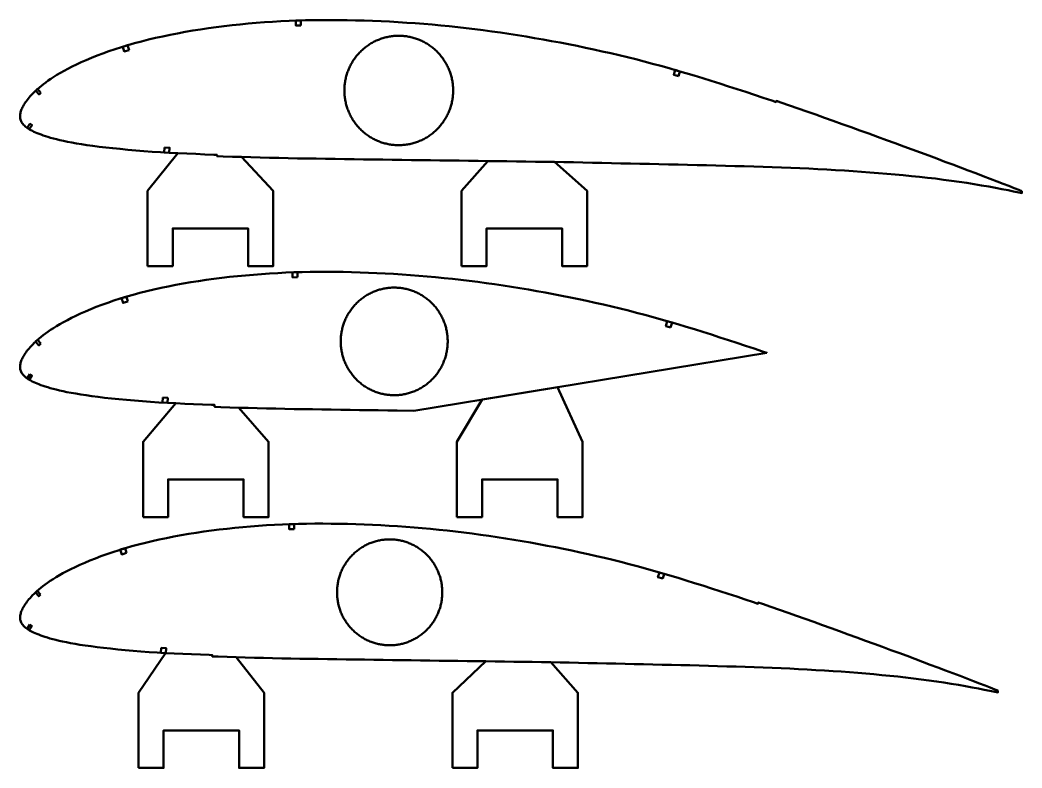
# Model space of a CAD drawing. Header units: metres. Extents: x -32 to 1074, y -15727 to -24.
# Drawn here: x -1 to 797, y -8840 to -8244 of the extents above; entities that cross this region are included whole.
import ezdxf

# ---------------------------------------------------------------- set-up
doc = ezdxf.new("R2010")
doc.units = ezdxf.units.M
doc.layers.add('Layer', color=7, linetype='Continuous', lineweight=50)

msp = doc.modelspace()

# ---------------------------------------------------------------- linework, layer by layer
at = {"layer": 'Layer', "color": 1}
for p, q in [((150.7, -8351.08), (150.7, -8351.58)), ((400.7, -8356.64), (400.7, -8357.14)), ((397.08, -8541.46), (397.08, -8541.96)), ((147.08, -8550.38), (147.08, -8550.88)), ((143.45, -8749.68), (143.45, -8750.18)), ((393.45, -8755.3), (393.45, -8755.8))]:
    msp.add_line(p, q, dxfattribs=at)
at = {"layer": 'Layer'}
for points in [[(797.04, -8380.22), (794.65, -8379.25), (790.81, -8377.76), (786.66, -8376.12), (782.12, -8374.35), (777.18, -8372.46), (771.85, -8370.43), (766.22, -8368.27), (760.32, -8366.02), (754.26, -8363.71), (748.13, -8361.4), (741.96, -8359.11), (735.69, -8356.75), (729.36, -8354.35), (722.92, -8351.95), (716.37, -8349.53), (709.71, -8347.1), (702.93, -8344.61), (696.03, -8342.08), (689.06, -8339.53), (682.04, -8336.97), (674.99, -8334.4), (667.94, -8331.83), (660.9, -8329.28), (653.85, -8326.73), (646.81, -8324.2), (639.78, -8321.68), (632.79, -8319.19), (625.81, -8316.72), (618.85, -8314.28), (611.9, -8311.86), (604.97, -8309.47), (601.54, -8308.29), (601.2, -8309.29), (597.71, -8308.1), (590.82, -8305.76), (583.93, -8303.46), (577.04, -8301.18), (570.16, -8298.94), (563.27, -8296.71), (556.41, -8294.52), (549.59, -8292.36), (542.82, -8290.25), (536.09, -8288.19), (529.39, -8286.18), (522.71, -8284.23), (516.04, -8282.32), (509.39, -8280.47), (502.74, -8278.65), (496.09, -8276.89), (489.46, -8275.18), (482.81, -8273.52), (476.16, -8271.91), (469.49, -8270.34), (462.81, -8268.81), (456.11, -8267.33), (449.41, -8265.9), (442.69, -8264.5), (435.97, -8263.16), (429.22, -8261.86), (422.45, -8260.6), (415.66, -8259.38), (408.86, -8258.2), (402.06, -8257.06), (395.25, -8255.96), (388.44, -8254.91), (381.63, -8253.9), (374.84, -8252.94), (368.04, -8252.03), (361.25, -8251.16), (354.46, -8250.34), (347.68, -8249.57), (340.9, -8248.84), (334.12, -8248.17), (327.34, -8247.54), (320.57, -8246.97), (313.79, -8246.44), (307, -8245.96), (300.22, -8245.53), (293.43, -8245.15), (286.65, -8244.81), (279.88, -8244.53), (273.12, -8244.29), (266.37, -8244.11), (259.63, -8243.97), (252.91, -8243.89), (246.21, -8243.85), (239.56, -8243.86), (232.95, -8243.93), (226.38, -8244.06), (219.83, -8244.26), (213.29, -8244.53), (206.75, -8244.85), (200.23, -8245.22), (193.73, -8245.66), (187.25, -8246.16), (180.79, -8246.71), (174.37, -8247.33), (167.98, -8248), (161.63, -8248.74), (155.33, -8249.53), (149.07, -8250.39), (142.87, -8251.31), (136.72, -8252.3), (130.61, -8253.36), (124.55, -8254.47), (118.56, -8255.64), (112.68, -8256.85), (106.92, -8258.12), (101.28, -8259.45), (95.75, -8260.84), (90.34, -8262.3), (85.03, -8263.83), (79.84, -8265.42), (74.78, -8267.05), (69.86, -8268.74), (65.09, -8270.47), (60.48, -8272.23), (56.05, -8274), (51.83, -8275.78), (47.82, -8277.54), (44.05, -8279.29), (40.5, -8281.02), (37.18, -8282.73), (34.07, -8284.41), (31.18, -8286.05), (28.48, -8287.65), (25.98, -8289.2), (23.67, -8290.7), (21.53, -8292.16), (19.56, -8293.57), (17.73, -8294.95), (16.04, -8296.29), (14.47, -8297.59), (13.01, -8298.85), (11.66, -8300.07), (10.41, -8301.26), (9.26, -8302.41), (8.18, -8303.53), (7.19, -8304.62), (6.27, -8305.68), (5.42, -8306.71), (4.64, -8307.72), (3.91, -8308.7), (3.24, -8309.68), (2.61, -8310.62), (2.05, -8311.51), (1.55, -8312.39), (1.09, -8313.28), (0.67, -8314.16), (0.3, -8314.98), (-0.01, -8315.77), (-0.27, -8316.57), (-0.49, -8317.37), (-0.67, -8318.15), (-0.8, -8318.89), (-0.9, -8319.65), (-0.94, -8320.34), (-0.94, -8321.03), (-0.89, -8321.73), (-0.77, -8322.44), (-0.59, -8323.15), (-0.34, -8323.87), (-0.04, -8324.58), (0.33, -8325.27), (0.77, -8325.96), (1.28, -8326.65), (1.86, -8327.32), (2.51, -8327.99), (3.21, -8328.64), (3.98, -8329.28), (4.82, -8329.9), (5.72, -8330.51), (6.7, -8331.1), (7.76, -8331.69), (8.9, -8332.27), (10.12, -8332.85), (11.42, -8333.43), (12.81, -8334.02), (14.29, -8334.61), (15.87, -8335.21), (17.55, -8335.81), (19.37, -8336.4), (21.32, -8337.01), (23.43, -8337.62), (25.71, -8338.24), (28.17, -8338.88), (30.83, -8339.53), (33.71, -8340.19), (36.83, -8340.85), (40.23, -8341.5), (43.92, -8342.15), (47.94, -8342.8), (52.29, -8343.47), (56.95, -8344.14), (61.95, -8344.79), (67.26, -8345.42), (72.88, -8346.03), (78.8, -8346.63), (84.95, -8347.22), (91.28, -8347.78), (97.73, -8348.31), (104.29, -8348.79), (110.97, -8349.22), (117.8, -8349.6), (124.75, -8349.97), (131.81, -8350.31), (138.95, -8350.62), (146.19, -8350.91), (153.5, -8351.19), (155.95, -8351.28), (155.91, -8352.33), (160.8, -8352.52), (168.15, -8352.78), (175.5, -8353.02), (182.86, -8353.23), (190.27, -8353.43), (197.7, -8353.61), (205.15, -8353.79), (212.59, -8353.96), (220.02, -8354.11), (227.47, -8354.24), (234.95, -8354.35), (242.47, -8354.45), (250.01, -8354.56), (257.56, -8354.68), (265.12, -8354.79), (272.7, -8354.9), (280.3, -8355), (287.9, -8355.1), (295.5, -8355.21), (303.11, -8355.32), (310.72, -8355.43), (318.32, -8355.54), (325.91, -8355.64), (333.52, -8355.74), (341.12, -8355.84), (348.73, -8355.94), (356.33, -8356.05), (363.94, -8356.16), (371.54, -8356.27), (379.14, -8356.36), (386.75, -8356.46), (394.34, -8356.56), (401.92, -8356.66), (409.5, -8356.77), (417.08, -8356.89), (424.65, -8357.01), (432.22, -8357.14), (439.78, -8357.27), (447.33, -8357.42), (454.88, -8357.57), (462.45, -8357.74), (470.03, -8357.91), (477.62, -8358.08), (485.21, -8358.24), (492.8, -8358.4), (500.38, -8358.56), (507.96, -8358.74), (515.55, -8358.91), (523.13, -8359.09), (530.7, -8359.27), (538.26, -8359.44), (545.79, -8359.62), (553.32, -8359.82), (560.84, -8360.03), (568.38, -8360.24), (575.9, -8360.46), (583.39, -8360.68), (590.82, -8360.9), (598.2, -8361.15), (605.55, -8361.41), (612.87, -8361.69), (620.11, -8361.98), (627.28, -8362.3), (634.41, -8362.66), (641.52, -8363.05), (648.61, -8363.47), (655.63, -8363.87), (662.52, -8364.27), (669.27, -8364.75), (676, -8365.3), (682.73, -8365.85), (689.39, -8366.38), (695.96, -8366.96), (702.49, -8367.61), (709.01, -8368.26), (715.46, -8368.87), (721.82, -8369.52), (728.14, -8370.28), (734.51, -8371.1), (740.84, -8371.91), (747, -8372.74), (753.04, -8373.67), (759.04, -8374.67), (764.92, -8375.68), (770.61, -8376.67), (776.03, -8377.65), (781.15, -8378.62), (785.95, -8379.53), (790.41, -8380.4), (794.52, -8381.22), (797.06, -8381.75)], [(797.04, -8380.22), (794.65, -8379.25), (790.81, -8377.76), (786.66, -8376.12), (782.12, -8374.35), (777.18, -8372.46), (771.85, -8370.43), (766.22, -8368.27), (760.32, -8366.02), (754.26, -8363.71), (748.13, -8361.4), (741.96, -8359.11), (735.69, -8356.75), (729.36, -8354.35), (722.92, -8351.95), (716.37, -8349.53), (709.71, -8347.1), (702.93, -8344.61), (696.03, -8342.08), (689.06, -8339.53), (682.04, -8336.97), (674.99, -8334.4), (667.94, -8331.83), (660.9, -8329.28), (653.85, -8326.73), (646.81, -8324.2), (639.78, -8321.68), (632.79, -8319.19), (625.81, -8316.72), (618.85, -8314.28), (611.9, -8311.86), (604.97, -8309.47), (601.54, -8308.29), (601.2, -8309.29), (597.71, -8308.1), (590.82, -8305.76), (583.93, -8303.46), (577.04, -8301.18), (570.16, -8298.94), (563.27, -8296.71), (556.41, -8294.52), (549.59, -8292.36), (542.82, -8290.25), (536.09, -8288.19), (529.39, -8286.18), (522.71, -8284.23), (516.04, -8282.32), (509.39, -8280.47), (502.74, -8278.65), (496.09, -8276.89), (489.46, -8275.18), (482.81, -8273.52), (476.16, -8271.91), (469.49, -8270.34), (462.81, -8268.81), (456.11, -8267.33), (449.41, -8265.9), (442.69, -8264.5), (435.97, -8263.16), (429.22, -8261.86), (422.45, -8260.6), (415.66, -8259.38), (408.86, -8258.2), (402.06, -8257.06), (395.25, -8255.96), (388.44, -8254.91), (381.63, -8253.9), (374.84, -8252.94), (368.04, -8252.03), (361.25, -8251.16), (354.46, -8250.34), (347.68, -8249.57), (340.9, -8248.84), (334.12, -8248.17), (327.34, -8247.54), (320.57, -8246.97), (313.79, -8246.44), (307, -8245.96), (300.22, -8245.53), (293.43, -8245.15), (286.65, -8244.81), (279.88, -8244.53), (273.12, -8244.29), (266.37, -8244.11), (259.63, -8243.97), (252.91, -8243.89), (246.21, -8243.85), (239.56, -8243.86), (232.95, -8243.93), (226.38, -8244.06), (219.83, -8244.26), (213.29, -8244.53), (206.75, -8244.85), (200.23, -8245.22), (193.73, -8245.66), (187.25, -8246.16), (180.79, -8246.71), (174.37, -8247.33), (167.98, -8248), (161.63, -8248.74), (155.33, -8249.53), (149.07, -8250.39), (142.87, -8251.31), (136.72, -8252.3), (130.61, -8253.36), (124.55, -8254.47), (118.56, -8255.64), (112.68, -8256.85), (106.92, -8258.12), (101.28, -8259.45), (95.75, -8260.84), (90.34, -8262.3), (85.03, -8263.83), (79.84, -8265.42), (74.78, -8267.05), (69.86, -8268.74), (65.09, -8270.47), (60.48, -8272.23), (56.05, -8274), (51.83, -8275.78), (47.82, -8277.54), (44.05, -8279.29), (40.5, -8281.02), (37.18, -8282.73), (34.07, -8284.41), (31.18, -8286.05), (28.48, -8287.65), (25.98, -8289.2), (23.67, -8290.7), (21.53, -8292.16), (19.56, -8293.57), (17.73, -8294.95), (16.04, -8296.29), (14.47, -8297.59), (13.01, -8298.85), (11.66, -8300.07), (10.41, -8301.26), (9.26, -8302.41), (8.18, -8303.53), (7.19, -8304.62), (6.27, -8305.68), (5.42, -8306.71), (4.64, -8307.72), (3.91, -8308.7), (3.24, -8309.68), (2.61, -8310.62), (2.05, -8311.51), (1.55, -8312.39), (1.09, -8313.28), (0.67, -8314.16), (0.3, -8314.98), (-0.01, -8315.77), (-0.27, -8316.57), (-0.49, -8317.37), (-0.67, -8318.15), (-0.8, -8318.89), (-0.9, -8319.65), (-0.94, -8320.34), (-0.94, -8321.03), (-0.89, -8321.73), (-0.77, -8322.44), (-0.59, -8323.15), (-0.34, -8323.87), (-0.04, -8324.58), (0.33, -8325.27), (0.77, -8325.96), (1.28, -8326.65), (1.86, -8327.32), (2.51, -8327.99), (3.21, -8328.64), (3.98, -8329.28), (4.82, -8329.9), (5.72, -8330.51), (6.7, -8331.1), (7.76, -8331.69), (8.9, -8332.27), (10.12, -8332.85), (11.42, -8333.43), (12.81, -8334.02), (14.29, -8334.61), (15.87, -8335.21), (17.55, -8335.81), (19.37, -8336.4), (21.32, -8337.01), (23.43, -8337.62), (25.71, -8338.24), (28.17, -8338.88), (30.83, -8339.53), (33.71, -8340.19), (36.83, -8340.85), (40.23, -8341.5), (43.92, -8342.15), (47.94, -8342.8), (52.29, -8343.47), (56.95, -8344.14), (61.95, -8344.79), (67.26, -8345.42), (72.88, -8346.03), (78.8, -8346.63), (84.95, -8347.22), (91.28, -8347.78), (97.73, -8348.31), (104.29, -8348.79), (110.97, -8349.22), (117.8, -8349.6), (124.75, -8349.97), (131.81, -8350.31), (138.95, -8350.62), (146.19, -8350.91), (153.5, -8351.19), (155.95, -8351.28), (155.91, -8352.33), (160.8, -8352.52), (168.15, -8352.78), (175.5, -8353.02), (182.86, -8353.23), (190.27, -8353.43), (197.7, -8353.61), (205.15, -8353.79), (212.59, -8353.96), (220.02, -8354.11), (227.47, -8354.24), (234.95, -8354.35), (242.47, -8354.45), (250.01, -8354.56), (257.56, -8354.68), (265.12, -8354.79), (272.7, -8354.9), (280.3, -8355), (287.9, -8355.1), (295.5, -8355.21), (303.11, -8355.32), (310.72, -8355.43), (318.32, -8355.54), (325.91, -8355.64), (333.52, -8355.74), (341.12, -8355.84), (348.73, -8355.94), (356.33, -8356.05), (363.94, -8356.16), (371.54, -8356.27), (379.14, -8356.36), (386.75, -8356.46), (394.34, -8356.56), (401.92, -8356.66), (409.5, -8356.77), (417.08, -8356.89), (424.65, -8357.01), (432.22, -8357.14), (439.78, -8357.27), (447.33, -8357.42), (454.88, -8357.57), (462.45, -8357.74), (470.03, -8357.91), (477.62, -8358.08), (485.21, -8358.24), (492.8, -8358.4), (500.38, -8358.56), (507.96, -8358.74), (515.55, -8358.91), (523.13, -8359.09), (530.7, -8359.27), (538.26, -8359.44), (545.79, -8359.62), (553.32, -8359.82), (560.84, -8360.03), (568.38, -8360.24), (575.9, -8360.46), (583.39, -8360.68), (590.82, -8360.9), (598.2, -8361.15), (605.55, -8361.41), (612.87, -8361.69), (620.11, -8361.98), (627.28, -8362.3), (634.41, -8362.66), (641.52, -8363.05), (648.61, -8363.47), (655.63, -8363.87), (662.52, -8364.27), (669.27, -8364.75), (676, -8365.3), (682.73, -8365.85), (689.39, -8366.38), (695.96, -8366.96), (702.49, -8367.61), (709.01, -8368.26), (715.46, -8368.87), (721.82, -8369.52), (728.14, -8370.28), (734.51, -8371.1), (740.84, -8371.91), (747, -8372.74), (753.04, -8373.67), (759.04, -8374.67), (764.92, -8375.68), (770.61, -8376.67), (776.03, -8377.65), (781.15, -8378.62), (785.95, -8379.53), (790.41, -8380.4), (794.52, -8381.22), (797.06, -8381.75)], [(343.99, -8300), (343.98, -8299.08), (343.95, -8298.17), (343.9, -8297.25), (343.83, -8296.34), (343.75, -8295.43), (343.64, -8294.52), (343.52, -8293.61), (343.38, -8292.71), (343.21, -8291.8), (343.03, -8290.91), (342.84, -8290.01), (342.62, -8289.12), (342.38, -8288.24), (342.13, -8287.36), (341.85, -8286.48), (341.56, -8285.62), (341.25, -8284.75), (340.93, -8283.9), (340.58, -8283.05), (340.22, -8282.21), (339.84, -8281.38), (339.44, -8280.56), (339.03, -8279.74), (338.6, -8278.93), (338.15, -8278.14), (337.68, -8277.35), (337.2, -8276.57), (336.71, -8275.8), (336.19, -8275.05), (335.67, -8274.3), (335.12, -8273.57), (334.56, -8272.84), (333.99, -8272.13), (333.4, -8271.43), (332.8, -8270.75), (332.18, -8270.08), (331.55, -8269.42), (330.9, -8268.77), (330.25, -8268.14), (329.57, -8267.52), (328.89, -8266.92), (328.19, -8266.33), (327.48, -8265.75), (326.76, -8265.19), (326.03, -8264.65), (325.29, -8264.12), (324.54, -8263.61), (323.77, -8263.11), (323, -8262.63), (322.21, -8262.17), (321.42, -8261.72), (320.61, -8261.29), (319.8, -8260.88), (318.98, -8260.48), (318.15, -8260.1), (317.32, -8259.74), (316.47, -8259.4), (315.62, -8259.08), (314.77, -8258.77), (313.9, -8258.48), (313.03, -8258.21), (312.16, -8257.96), (311.28, -8257.73), (310.39, -8257.51), (309.51, -8257.32), (308.61, -8257.14), (307.72, -8256.98), (306.82, -8256.84), (305.92, -8256.72), (305.01, -8256.62), (304.11, -8256.54), (303.2, -8256.48), (302.29, -8256.43), (301.38, -8256.41), (300.47, -8256.4), (299.56, -8256.42), (298.65, -8256.45), (297.75, -8256.51), (296.84, -8256.58), (295.93, -8256.67), (295.03, -8256.78), (294.13, -8256.91), (293.23, -8257.06), (292.34, -8257.22), (291.45, -8257.41), (290.56, -8257.62), (289.68, -8257.84), (288.8, -8258.08), (287.93, -8258.34), (287.06, -8258.62), (286.2, -8258.92), (285.35, -8259.24), (284.5, -8259.57), (283.66, -8259.92), (282.83, -8260.29), (282.01, -8260.68), (281.19, -8261.08), (280.38, -8261.5), (279.58, -8261.94), (278.79, -8262.4), (278.01, -8262.87), (277.24, -8263.36), (276.48, -8263.86), (275.74, -8264.38), (275, -8264.92), (274.27, -8265.47), (273.56, -8266.04), (272.86, -8266.62), (272.16, -8267.22), (271.49, -8267.83), (270.82, -8268.45), (270.17, -8269.09), (269.53, -8269.74), (268.91, -8270.41), (268.3, -8271.09), (267.7, -8271.78), (267.12, -8272.49), (266.55, -8273.2), (266, -8273.93), (265.47, -8274.67), (264.95, -8275.42), (264.44, -8276.19), (263.95, -8276.96), (263.48, -8277.74), (263.02, -8278.53), (262.58, -8279.34), (262.16, -8280.15), (261.75, -8280.97), (261.37, -8281.79), (261, -8282.63), (260.64, -8283.48), (260.31, -8284.33), (259.99, -8285.18), (259.69, -8286.05), (259.41, -8286.92), (259.14, -8287.8), (258.9, -8288.68), (258.67, -8289.57), (258.46, -8290.46), (258.27, -8291.35), (258.1, -8292.25), (257.95, -8293.16), (257.81, -8294.06), (257.7, -8294.97), (257.6, -8295.88), (257.53, -8296.8), (257.47, -8297.71), (257.43, -8298.63), (257.41, -8299.54), (257.41, -8300.46), (257.43, -8301.37), (257.47, -8302.29), (257.53, -8303.2), (257.6, -8304.12), (257.7, -8305.03), (257.81, -8305.94), (257.95, -8306.84), (258.1, -8307.75), (258.27, -8308.65), (258.46, -8309.54), (258.67, -8310.43), (258.9, -8311.32), (259.14, -8312.2), (259.41, -8313.08), (259.69, -8313.95), (259.99, -8314.82), (260.31, -8315.67), (260.64, -8316.52), (261, -8317.37), (261.37, -8318.21), (261.75, -8319.03), (262.16, -8319.85), (262.58, -8320.66), (263.02, -8321.47), (263.48, -8322.26), (263.95, -8323.04), (264.44, -8323.81), (264.95, -8324.58), (265.47, -8325.33), (266, -8326.07), (266.55, -8326.8), (267.12, -8327.51), (267.7, -8328.22), (268.3, -8328.91), (268.91, -8329.59), (269.53, -8330.26), (270.17, -8330.91), (270.82, -8331.55), (271.49, -8332.17), (272.16, -8332.78), (272.86, -8333.38), (273.56, -8333.96), (274.27, -8334.53), (275, -8335.08), (275.74, -8335.62), (276.48, -8336.14), (277.24, -8336.64), (278.01, -8337.13), (278.79, -8337.6), (279.58, -8338.06), (280.38, -8338.5), (281.19, -8338.92), (282.01, -8339.32), (282.83, -8339.71), (283.66, -8340.08), (284.5, -8340.43), (285.35, -8340.76), (286.2, -8341.08), (287.06, -8341.38), (287.93, -8341.66), (288.8, -8341.92), (289.68, -8342.16), (290.56, -8342.38), (291.45, -8342.59), (292.34, -8342.78), (293.23, -8342.94), (294.13, -8343.09), (295.03, -8343.22), (295.93, -8343.33), (296.84, -8343.42), (297.75, -8343.49), (298.65, -8343.55), (299.56, -8343.58), (300.47, -8343.6), (301.38, -8343.59), (302.29, -8343.57), (303.2, -8343.52), (304.11, -8343.46), (305.01, -8343.38), (305.92, -8343.28), (306.82, -8343.16), (307.72, -8343.02), (308.61, -8342.86), (309.51, -8342.68), (310.39, -8342.49), (311.28, -8342.27), (312.16, -8342.04), (313.03, -8341.79), (313.9, -8341.52), (314.77, -8341.23), (315.62, -8340.92), (316.47, -8340.6), (317.32, -8340.26), (318.15, -8339.9), (318.98, -8339.52), (319.8, -8339.12), (320.61, -8338.71), (321.42, -8338.28), (322.21, -8337.83), (323, -8337.37), (323.77, -8336.89), (324.54, -8336.39), (325.29, -8335.88), (326.03, -8335.35), (326.76, -8334.81), (327.48, -8334.25), (328.19, -8333.67), (328.89, -8333.08), (329.57, -8332.48), (330.25, -8331.86), (330.9, -8331.23), (331.55, -8330.58), (332.18, -8329.92), (332.8, -8329.25), (333.4, -8328.57), (333.99, -8327.87), (334.56, -8327.16), (335.12, -8326.43), (335.67, -8325.7), (336.19, -8324.95), (336.71, -8324.2), (337.2, -8323.43), (337.68, -8322.65), (338.15, -8321.86), (338.6, -8321.07), (339.03, -8320.26), (339.44, -8319.44), (339.84, -8318.62), (340.22, -8317.79), (340.58, -8316.95), (340.93, -8316.1), (341.25, -8315.25), (341.56, -8314.38), (341.85, -8313.52), (342.13, -8312.64), (342.38, -8311.76), (342.62, -8310.88), (342.84, -8309.99), (343.03, -8309.09), (343.21, -8308.2), (343.38, -8307.29), (343.52, -8306.39), (343.64, -8305.48), (343.75, -8304.57), (343.83, -8303.66), (343.9, -8302.75), (343.95, -8301.83), (343.98, -8300.92), (343.99, -8300)], [(593.95, -8509.19), (593.95, -8509.19), (590.51, -8508.02), (583.69, -8505.71), (576.89, -8503.43), (570.08, -8501.19), (563.28, -8498.97), (556.48, -8496.77), (549.7, -8494.6), (542.96, -8492.47), (536.27, -8490.38), (529.62, -8488.35), (523.01, -8486.37), (516.41, -8484.44), (509.82, -8482.55), (503.24, -8480.72), (496.67, -8478.93), (490.11, -8477.19), (483.56, -8475.5), (476.99, -8473.86), (470.42, -8472.26), (463.83, -8470.71), (457.23, -8469.21), (450.61, -8467.74), (443.99, -8466.32), (437.36, -8464.95), (430.71, -8463.62), (424.05, -8462.33), (417.36, -8461.09), (410.65, -8459.89), (403.93, -8458.72), (397.21, -8457.6), (390.48, -8456.51), (383.76, -8455.47), (377.03, -8454.48), (370.32, -8453.53), (363.61, -8452.62), (356.9, -8451.77), (350.19, -8450.96), (343.49, -8450.19), (336.79, -8449.48), (330.09, -8448.81), (323.4, -8448.19), (316.7, -8447.62), (310.01, -8447.1), (303.3, -8446.63), (296.6, -8446.21), (289.9, -8445.83), (283.2, -8445.5), (276.51, -8445.22), (269.83, -8444.98), (263.16, -8444.8), (256.5, -8444.67), (249.86, -8444.58), (243.25, -8444.54), (236.68, -8444.56), (230.15, -8444.63), (223.66, -8444.76), (217.19, -8444.95), (210.72, -8445.21), (204.26, -8445.53), (197.82, -8445.9), (191.4, -8446.33), (184.99, -8446.83), (178.62, -8447.37), (172.27, -8447.98), (165.96, -8448.65), (159.69, -8449.37), (153.46, -8450.16), (147.28, -8451.01), (141.15, -8451.91), (135.07, -8452.89), (129.04, -8453.94), (123.05, -8455.04), (117.13, -8456.19), (111.33, -8457.39), (105.64, -8458.64), (100.06, -8459.95), (94.6, -8461.33), (89.25, -8462.78), (84.01, -8464.28), (78.88, -8465.85), (73.88, -8467.47), (69.02, -8469.13), (64.31, -8470.84), (59.76, -8472.58), (55.39, -8474.33), (51.21, -8476.08), (47.26, -8477.83), (43.53, -8479.56), (40.02, -8481.27), (36.74, -8482.96), (33.67, -8484.62), (30.81, -8486.24), (28.15, -8487.82), (25.68, -8489.35), (23.39, -8490.83), (21.28, -8492.27), (19.33, -8493.67), (17.53, -8495.03), (15.86, -8496.35), (14.3, -8497.64), (12.87, -8498.88), (11.53, -8500.09), (10.3, -8501.26), (9.16, -8502.39), (8.1, -8503.5), (7.12, -8504.57), (6.21, -8505.62), (5.37, -8506.64), (4.59, -8507.64), (3.88, -8508.61), (3.21, -8509.57), (2.6, -8510.5), (2.04, -8511.38), (1.54, -8512.25), (1.09, -8513.13), (0.68, -8514), (0.31, -8514.8), (0, -8515.58), (-0.25, -8516.38), (-0.47, -8517.17), (-0.64, -8517.93), (-0.78, -8518.67), (-0.87, -8519.41), (-0.91, -8520.09), (-0.92, -8520.78), (-0.86, -8521.46), (-0.74, -8522.16), (-0.56, -8522.87), (-0.32, -8523.57), (-0.02, -8524.27), (0.34, -8524.96), (0.77, -8525.64), (1.28, -8526.31), (1.85, -8526.98), (2.49, -8527.64), (3.19, -8528.28), (3.95, -8528.91), (4.77, -8529.52), (5.66, -8530.12), (6.63, -8530.71), (7.68, -8531.29), (8.8, -8531.86), (10.01, -8532.44), (11.29, -8533.01), (12.66, -8533.59), (14.12, -8534.18), (15.68, -8534.76), (17.35, -8535.36), (19.14, -8535.95), (21.07, -8536.54), (23.16, -8537.15), (25.41, -8537.76), (27.84, -8538.39), (30.47, -8539.04), (33.31, -8539.69), (36.39, -8540.34), (39.75, -8540.98), (43.39, -8541.62), (47.36, -8542.27), (51.66, -8542.93), (56.27, -8543.59), (61.2, -8544.23), (66.45, -8544.86), (72.01, -8545.46), (77.85, -8546.05), (83.93, -8546.63), (90.18, -8547.19), (96.55, -8547.71), (103.03, -8548.18), (109.63, -8548.61), (116.38, -8548.99), (123.25, -8549.35), (130.22, -8549.68), (137.28, -8549.99), (144.43, -8550.28), (151.65, -8550.56), (154.07, -8550.65), (154.02, -8552.15), (158.85, -8552.33), (166.11, -8552.59), (173.37, -8552.82), (180.65, -8553.04), (187.96, -8553.23), (195.31, -8553.41), (202.67, -8553.59), (210.02, -8553.75), (217.36, -8553.9), (224.72, -8554.03), (232.12, -8554.14), (239.55, -8554.24), (246.99, -8554.35), (254.45, -8554.47), (261.92, -8554.58), (269.41, -8554.68), (276.91, -8554.78), (284.42, -8554.88), (291.94, -8554.98), (299.45, -8555.09), (312.69, -8555.29), (593.95, -8509.19)], [(593.95, -8509.19), (593.95, -8509.19), (590.51, -8508.02), (583.69, -8505.71), (576.89, -8503.43), (570.08, -8501.19), (563.28, -8498.97), (556.48, -8496.77), (549.7, -8494.6), (542.96, -8492.47), (536.27, -8490.38), (529.62, -8488.35), (523.01, -8486.37), (516.41, -8484.44), (509.82, -8482.55), (503.24, -8480.72), (496.67, -8478.93), (490.11, -8477.19), (483.56, -8475.5), (476.99, -8473.86), (470.42, -8472.26), (463.83, -8470.71), (457.23, -8469.21), (450.61, -8467.74), (443.99, -8466.32), (437.36, -8464.95), (430.71, -8463.62), (424.05, -8462.33), (417.36, -8461.09), (410.65, -8459.89), (403.93, -8458.72), (397.21, -8457.6), (390.48, -8456.51), (383.76, -8455.47), (377.03, -8454.48), (370.32, -8453.53), (363.61, -8452.62), (356.9, -8451.77), (350.19, -8450.96), (343.49, -8450.19), (336.79, -8449.48), (330.09, -8448.81), (323.4, -8448.19), (316.7, -8447.62), (310.01, -8447.1), (303.3, -8446.63), (296.6, -8446.21), (289.9, -8445.83), (283.2, -8445.5), (276.51, -8445.22), (269.83, -8444.98), (263.16, -8444.8), (256.5, -8444.67), (249.86, -8444.58), (243.25, -8444.54), (236.68, -8444.56), (230.15, -8444.63), (223.66, -8444.76), (217.19, -8444.95), (210.72, -8445.21), (204.26, -8445.53), (197.82, -8445.9), (191.4, -8446.33), (184.99, -8446.83), (178.62, -8447.37), (172.27, -8447.98), (165.96, -8448.65), (159.69, -8449.37), (153.46, -8450.16), (147.28, -8451.01), (141.15, -8451.91), (135.07, -8452.89), (129.04, -8453.94), (123.05, -8455.04), (117.13, -8456.19), (111.33, -8457.39), (105.64, -8458.64), (100.06, -8459.95), (94.6, -8461.33), (89.25, -8462.78), (84.01, -8464.28), (78.88, -8465.85), (73.88, -8467.47), (69.02, -8469.13), (64.31, -8470.84), (59.76, -8472.58), (55.39, -8474.33), (51.21, -8476.08), (47.26, -8477.83), (43.53, -8479.56), (40.02, -8481.27), (36.74, -8482.96), (33.67, -8484.62), (30.81, -8486.24), (28.15, -8487.82), (25.68, -8489.35), (23.39, -8490.83), (21.28, -8492.27), (19.33, -8493.67), (17.53, -8495.03), (15.86, -8496.35), (14.3, -8497.64), (12.87, -8498.88), (11.53, -8500.09), (10.3, -8501.26), (9.16, -8502.39), (8.1, -8503.5), (7.12, -8504.57), (6.21, -8505.62), (5.37, -8506.64), (4.59, -8507.64), (3.88, -8508.61), (3.21, -8509.57), (2.6, -8510.5), (2.04, -8511.38), (1.54, -8512.25), (1.09, -8513.13), (0.68, -8514), (0.31, -8514.8), (0, -8515.58), (-0.25, -8516.38), (-0.47, -8517.17), (-0.64, -8517.93), (-0.78, -8518.67), (-0.87, -8519.41), (-0.91, -8520.09), (-0.92, -8520.78), (-0.86, -8521.46), (-0.74, -8522.16), (-0.56, -8522.87), (-0.32, -8523.57), (-0.02, -8524.27), (0.34, -8524.96), (0.77, -8525.64), (1.28, -8526.31), (1.85, -8526.98), (2.49, -8527.64), (3.19, -8528.28), (3.95, -8528.91), (4.77, -8529.52), (5.66, -8530.12), (6.63, -8530.71), (7.68, -8531.29), (8.8, -8531.86), (10.01, -8532.44), (11.29, -8533.01), (12.66, -8533.59), (14.12, -8534.18), (15.68, -8534.76), (17.35, -8535.36), (19.14, -8535.95), (21.07, -8536.54), (23.16, -8537.15), (25.41, -8537.76), (27.84, -8538.39), (30.47, -8539.04), (33.31, -8539.69), (36.39, -8540.34), (39.75, -8540.98), (43.39, -8541.62), (47.36, -8542.27), (51.66, -8542.93), (56.27, -8543.59), (61.2, -8544.23), (66.45, -8544.86), (72.01, -8545.46), (77.85, -8546.05), (83.93, -8546.63), (90.18, -8547.19), (96.55, -8547.71), (103.03, -8548.18), (109.63, -8548.61), (116.38, -8548.99), (123.25, -8549.35), (130.22, -8549.68), (137.28, -8549.99), (144.43, -8550.28), (151.65, -8550.56), (154.07, -8550.65), (154.02, -8552.15), (158.85, -8552.33), (166.11, -8552.59), (173.37, -8552.82), (180.65, -8553.04), (187.96, -8553.23), (195.31, -8553.41), (202.67, -8553.59), (210.02, -8553.75), (217.36, -8553.9), (224.72, -8554.03), (232.12, -8554.14), (239.55, -8554.24), (246.99, -8554.35), (254.45, -8554.47), (261.92, -8554.58), (269.41, -8554.68), (276.91, -8554.78), (284.42, -8554.88), (291.94, -8554.98), (299.45, -8555.09), (312.69, -8555.29), (593.95, -8509.19)], [(339.67, -8500), (339.66, -8499.1), (339.64, -8498.2), (339.59, -8497.3), (339.52, -8496.4), (339.44, -8495.5), (339.33, -8494.61), (339.21, -8493.71), (339.07, -8492.82), (338.91, -8491.94), (338.74, -8491.05), (338.54, -8490.17), (338.33, -8489.3), (338.09, -8488.43), (337.84, -8487.56), (337.57, -8486.7), (337.29, -8485.85), (336.98, -8485), (336.66, -8484.16), (336.32, -8483.32), (335.97, -8482.5), (335.59, -8481.68), (335.2, -8480.87), (334.79, -8480.07), (334.37, -8479.27), (333.93, -8478.49), (333.47, -8477.71), (333, -8476.95), (332.51, -8476.19), (332.01, -8475.45), (331.49, -8474.71), (330.95, -8473.99), (330.4, -8473.28), (329.83, -8472.58), (329.26, -8471.89), (328.66, -8471.22), (328.05, -8470.56), (327.43, -8469.91), (326.8, -8469.27), (326.15, -8468.65), (325.49, -8468.04), (324.82, -8467.45), (324.13, -8466.87), (323.43, -8466.3), (322.73, -8465.75), (322.01, -8465.22), (321.27, -8464.7), (320.53, -8464.19), (319.78, -8463.7), (319.02, -8463.23), (318.25, -8462.78), (317.46, -8462.34), (316.67, -8461.91), (315.87, -8461.51), (315.07, -8461.12), (314.25, -8460.75), (313.43, -8460.39), (312.6, -8460.05), (311.76, -8459.73), (310.92, -8459.43), (310.07, -8459.15), (309.21, -8458.88), (308.35, -8458.63), (307.49, -8458.41), (306.62, -8458.19), (305.74, -8458), (304.86, -8457.83), (303.98, -8457.67), (303.1, -8457.54), (302.21, -8457.42), (301.32, -8457.32), (300.43, -8457.24), (299.54, -8457.18), (298.64, -8457.13), (297.75, -8457.11), (296.85, -8457.1), (295.96, -8457.12), (295.06, -8457.15), (294.17, -8457.2), (293.28, -8457.28), (292.39, -8457.36), (291.5, -8457.47), (290.61, -8457.6), (289.73, -8457.75), (288.85, -8457.91), (287.97, -8458.1), (287.1, -8458.3), (286.23, -8458.52), (285.37, -8458.76), (284.51, -8459.01), (283.66, -8459.29), (282.81, -8459.58), (281.97, -8459.89), (281.14, -8460.22), (280.31, -8460.57), (279.49, -8460.93), (278.68, -8461.31), (277.88, -8461.71), (277.08, -8462.12), (276.3, -8462.55), (275.52, -8463), (274.75, -8463.47), (274, -8463.95), (273.25, -8464.44), (272.51, -8464.96), (271.79, -8465.48), (271.07, -8466.03), (270.37, -8466.58), (269.68, -8467.16), (269, -8467.74), (268.33, -8468.34), (267.68, -8468.96), (267.04, -8469.59), (266.41, -8470.23), (265.79, -8470.89), (265.19, -8471.55), (264.61, -8472.24), (264.03, -8472.93), (263.48, -8473.63), (262.93, -8474.35), (262.41, -8475.08), (261.89, -8475.82), (261.4, -8476.57), (260.92, -8477.33), (260.45, -8478.1), (260, -8478.88), (259.57, -8479.67), (259.15, -8480.47), (258.75, -8481.27), (258.37, -8482.09), (258.01, -8482.91), (257.66, -8483.74), (257.33, -8484.58), (257.01, -8485.42), (256.72, -8486.27), (256.44, -8487.13), (256.18, -8487.99), (255.94, -8488.86), (255.72, -8489.73), (255.51, -8490.61), (255.33, -8491.49), (255.16, -8492.38), (255.01, -8493.27), (254.88, -8494.16), (254.76, -8495.05), (254.67, -8495.95), (254.59, -8496.85), (254.54, -8497.75), (254.5, -8498.65), (254.48, -8499.55), (254.48, -8500.45), (254.5, -8501.35), (254.54, -8502.25), (254.59, -8503.15), (254.67, -8504.05), (254.76, -8504.95), (254.88, -8505.84), (255.01, -8506.73), (255.16, -8507.62), (255.33, -8508.51), (255.51, -8509.39), (255.72, -8510.27), (255.94, -8511.14), (256.18, -8512.01), (256.44, -8512.87), (256.72, -8513.73), (257.01, -8514.58), (257.33, -8515.42), (257.66, -8516.26), (258.01, -8517.09), (258.37, -8517.91), (258.75, -8518.73), (259.15, -8519.53), (259.57, -8520.33), (260, -8521.12), (260.45, -8521.9), (260.92, -8522.67), (261.4, -8523.43), (261.89, -8524.18), (262.41, -8524.92), (262.93, -8525.65), (263.48, -8526.37), (264.03, -8527.07), (264.61, -8527.76), (265.19, -8528.45), (265.79, -8529.11), (266.41, -8529.77), (267.04, -8530.41), (267.68, -8531.04), (268.33, -8531.66), (269, -8532.26), (269.68, -8532.84), (270.37, -8533.42), (271.07, -8533.97), (271.79, -8534.52), (272.51, -8535.04), (273.25, -8535.56), (274, -8536.05), (274.75, -8536.53), (275.52, -8537), (276.3, -8537.45), (277.08, -8537.88), (277.88, -8538.29), (278.68, -8538.69), (279.49, -8539.07), (280.31, -8539.43), (281.14, -8539.78), (281.97, -8540.11), (282.81, -8540.42), (283.66, -8540.71), (284.51, -8540.99), (285.37, -8541.24), (286.23, -8541.48), (287.1, -8541.7), (287.97, -8541.9), (288.85, -8542.09), (289.73, -8542.25), (290.61, -8542.4), (291.5, -8542.53), (292.39, -8542.64), (293.28, -8542.72), (294.17, -8542.8), (295.06, -8542.85), (295.96, -8542.88), (296.85, -8542.9), (297.75, -8542.89), (298.64, -8542.87), (299.54, -8542.82), (300.43, -8542.76), (301.32, -8542.68), (302.21, -8542.58), (303.1, -8542.46), (303.98, -8542.33), (304.86, -8542.17), (305.74, -8542), (306.62, -8541.81), (307.49, -8541.59), (308.35, -8541.37), (309.21, -8541.12), (310.07, -8540.85), (310.92, -8540.57), (311.76, -8540.27), (312.6, -8539.95), (313.43, -8539.61), (314.25, -8539.25), (315.07, -8538.88), (315.87, -8538.49), (316.67, -8538.09), (317.46, -8537.66), (318.25, -8537.22), (319.02, -8536.77), (319.78, -8536.3), (320.53, -8535.81), (321.27, -8535.3), (322.01, -8534.78), (322.73, -8534.25), (323.43, -8533.7), (324.13, -8533.13), (324.82, -8532.55), (325.49, -8531.96), (326.15, -8531.35), (326.8, -8530.73), (327.43, -8530.09), (328.05, -8529.44), (328.66, -8528.78), (329.26, -8528.11), (329.83, -8527.42), (330.4, -8526.72), (330.95, -8526.01), (331.49, -8525.29), (332.01, -8524.55), (332.51, -8523.81), (333, -8523.05), (333.47, -8522.29), (333.93, -8521.51), (334.37, -8520.73), (334.79, -8519.93), (335.2, -8519.13), (335.59, -8518.32), (335.97, -8517.5), (336.32, -8516.68), (336.66, -8515.84), (336.98, -8515), (337.29, -8514.15), (337.57, -8513.3), (337.84, -8512.44), (338.09, -8511.57), (338.33, -8510.7), (338.54, -8509.83), (338.74, -8508.95), (338.91, -8508.06), (339.07, -8507.18), (339.21, -8506.29), (339.33, -8505.39), (339.44, -8504.5), (339.52, -8503.6), (339.59, -8502.7), (339.64, -8501.8), (339.66, -8500.9), (339.67, -8500)], [(777.83, -8778.29), (775.5, -8777.35), (771.75, -8775.9), (767.7, -8774.29), (763.27, -8772.57), (758.44, -8770.73), (753.25, -8768.75), (747.75, -8766.64), (742, -8764.44), (736.08, -8762.19), (730.1, -8759.93), (724.07, -8757.7), (717.96, -8755.39), (711.78, -8753.05), (705.5, -8750.71), (699.11, -8748.35), (692.61, -8745.97), (685.98, -8743.54), (679.26, -8741.08), (672.45, -8738.59), (665.6, -8736.09), (658.72, -8733.58), (651.84, -8731.08), (644.97, -8728.58), (638.09, -8726.1), (631.22, -8723.63), (624.36, -8721.17), (617.53, -8718.74), (610.73, -8716.33), (603.94, -8713.95), (597.16, -8711.59), (590.39, -8709.25), (587.04, -8708.1), (586.7, -8709.1), (583.3, -8707.94), (576.57, -8705.66), (569.85, -8703.41), (563.13, -8701.19), (556.41, -8699), (549.69, -8696.83), (542.99, -8694.68), (536.33, -8692.58), (529.73, -8690.52), (523.16, -8688.51), (516.62, -8686.55), (510.11, -8684.64), (503.6, -8682.78), (497.1, -8680.97), (490.61, -8679.2), (484.13, -8677.48), (477.65, -8675.82), (471.17, -8674.2), (464.68, -8672.62), (458.17, -8671.09), (451.65, -8669.6), (445.11, -8668.16), (438.57, -8666.75), (432.02, -8665.39), (425.46, -8664.08), (418.87, -8662.81), (412.27, -8661.58), (405.64, -8660.39), (399, -8659.24), (392.36, -8658.13), (385.72, -8657.06), (379.07, -8656.03), (372.43, -8655.05), (365.8, -8654.11), (359.17, -8653.22), (352.54, -8652.37), (345.92, -8651.57), (339.3, -8650.82), (332.68, -8650.11), (326.06, -8649.45), (319.45, -8648.84), (312.84, -8648.28), (306.22, -8647.77), (299.6, -8647.3), (292.98, -8646.88), (286.36, -8646.51), (279.75, -8646.18), (273.14, -8645.9), (266.54, -8645.67), (259.95, -8645.49), (253.37, -8645.36), (246.81, -8645.28), (240.28, -8645.24), (233.79, -8645.25), (227.34, -8645.32), (220.93, -8645.45), (214.54, -8645.64), (208.15, -8645.9), (201.77, -8646.21), (195.41, -8646.58), (189.07, -8647.01), (182.74, -8647.49), (176.44, -8648.03), (170.17, -8648.63), (163.94, -8649.29), (157.74, -8650.01), (151.59, -8650.78), (145.48, -8651.62), (139.43, -8652.52), (133.43, -8653.48), (127.47, -8654.51), (121.55, -8655.61), (115.71, -8656.74), (109.97, -8657.92), (104.35, -8659.16), (98.85, -8660.46), (93.46, -8661.82), (88.17, -8663.25), (82.99, -8664.74), (77.93, -8666.28), (72.99, -8667.88), (68.19, -8669.52), (63.53, -8671.21), (59.04, -8672.93), (54.72, -8674.66), (50.6, -8676.39), (46.69, -8678.12), (43, -8679.82), (39.54, -8681.51), (36.3, -8683.18), (33.27, -8684.82), (30.44, -8686.42), (27.81, -8687.98), (25.38, -8689.49), (23.12, -8690.96), (21.03, -8692.38), (19.11, -8693.76), (17.33, -8695.1), (15.67, -8696.41), (14.14, -8697.68), (12.72, -8698.91), (11.41, -8700.1), (10.19, -8701.25), (9.06, -8702.37), (8.01, -8703.47), (7.05, -8704.53), (6.15, -8705.57), (5.32, -8706.58), (4.55, -8707.55), (3.85, -8708.51), (3.19, -8709.46), (2.58, -8710.38), (2.03, -8711.25), (1.54, -8712.11), (1.1, -8712.98), (0.69, -8713.83), (0.32, -8714.63), (0.02, -8715.4), (-0.23, -8716.18), (-0.44, -8716.96), (-0.62, -8717.71), (-0.75, -8718.44), (-0.84, -8719.18), (-0.88, -8719.85), (-0.89, -8720.52), (-0.83, -8721.2), (-0.72, -8721.89), (-0.54, -8722.58), (-0.3, -8723.28), (-0.01, -8723.97), (0.35, -8724.65), (0.78, -8725.32), (1.28, -8725.98), (1.84, -8726.64), (2.47, -8727.29), (3.16, -8727.92), (3.91, -8728.54), (4.72, -8729.15), (5.61, -8729.74), (6.56, -8730.32), (7.59, -8730.89), (8.7, -8731.46), (9.89, -8732.02), (11.16, -8732.59), (12.51, -8733.16), (13.96, -8733.74), (15.5, -8734.32), (17.14, -8734.91), (18.91, -8735.49), (20.82, -8736.08), (22.88, -8736.68), (25.1, -8737.28), (27.5, -8737.91), (30.1, -8738.54), (32.91, -8739.18), (35.95, -8739.83), (39.26, -8740.46), (42.87, -8741.1), (46.79, -8741.74), (51.03, -8742.39), (55.59, -8743.04), (60.46, -8743.67), (65.64, -8744.29), (71.13, -8744.89), (76.9, -8745.47), (82.91, -8746.04), (89.08, -8746.59), (95.38, -8747.11), (101.78, -8747.58), (108.3, -8748), (114.96, -8748.37), (121.75, -8748.73), (128.63, -8749.06), (135.6, -8749.36), (142.67, -8749.65), (149.8, -8749.92), (152.2, -8750.01), (152.16, -8751.06), (156.93, -8751.24), (164.1, -8751.5), (171.27, -8751.73), (178.46, -8751.94), (185.68, -8752.13), (192.94, -8752.31), (200.21, -8752.48), (207.47, -8752.65), (214.72, -8752.79), (221.99, -8752.92), (229.29, -8753.03), (236.63, -8753.13), (243.98, -8753.24), (251.35, -8753.35), (258.73, -8753.46), (266.13, -8753.56), (273.54, -8753.66), (280.96, -8753.76), (288.38, -8753.86), (295.81, -8753.97), (303.23, -8754.08), (310.65, -8754.19), (318.06, -8754.29), (325.48, -8754.38), (332.9, -8754.48), (340.33, -8754.58), (347.75, -8754.69), (355.17, -8754.8), (362.59, -8754.9), (370.01, -8754.99), (377.43, -8755.09), (384.84, -8755.18), (392.24, -8755.28), (399.64, -8755.39), (407.03, -8755.51), (414.42, -8755.63), (421.81, -8755.75), (429.18, -8755.88), (436.55, -8756.02), (443.92, -8756.18), (451.3, -8756.34), (458.7, -8756.5), (466.11, -8756.67), (473.52, -8756.83), (480.92, -8756.98), (488.32, -8757.14), (495.72, -8757.31), (503.12, -8757.48), (510.52, -8757.66), (517.91, -8757.83), (525.29, -8758), (532.64, -8758.18), (539.98, -8758.37), (547.33, -8758.57), (554.68, -8758.78), (562.02, -8758.99), (569.33, -8759.2), (576.58, -8759.42), (583.79, -8759.66), (590.96, -8759.92), (598.1, -8760.19), (605.17, -8760.47), (612.17, -8760.79), (619.12, -8761.14), (626.06, -8761.52), (632.98, -8761.93), (639.83, -8762.32), (646.56, -8762.71), (653.15, -8763.18), (659.71, -8763.71), (666.28, -8764.25), (672.78, -8764.77), (679.19, -8765.33), (685.57, -8765.97), (691.93, -8766.6), (698.22, -8767.2), (704.43, -8767.84), (710.6, -8768.58), (716.81, -8769.38), (722.99, -8770.17), (729.01, -8770.97), (734.9, -8771.89), (740.75, -8772.86), (746.49, -8773.84), (752.05, -8774.81), (757.33, -8775.77), (762.32, -8776.71), (767.01, -8777.6), (771.37, -8778.45), (775.38, -8779.25), (777.85, -8779.77)], [(777.83, -8778.29), (775.5, -8777.35), (771.75, -8775.9), (767.7, -8774.29), (763.27, -8772.57), (758.44, -8770.73), (753.25, -8768.75), (747.75, -8766.64), (742, -8764.44), (736.08, -8762.19), (730.1, -8759.93), (724.07, -8757.7), (717.96, -8755.39), (711.78, -8753.05), (705.5, -8750.71), (699.11, -8748.35), (692.61, -8745.97), (685.98, -8743.54), (679.26, -8741.08), (672.45, -8738.59), (665.6, -8736.09), (658.72, -8733.58), (651.84, -8731.08), (644.97, -8728.58), (638.09, -8726.1), (631.22, -8723.63), (624.36, -8721.17), (617.53, -8718.74), (610.73, -8716.33), (603.94, -8713.95), (597.16, -8711.59), (590.39, -8709.25), (587.04, -8708.1), (586.7, -8709.1), (583.3, -8707.94), (576.57, -8705.66), (569.85, -8703.41), (563.13, -8701.19), (556.41, -8699), (549.69, -8696.83), (542.99, -8694.68), (536.33, -8692.58), (529.73, -8690.52), (523.16, -8688.51), (516.62, -8686.55), (510.11, -8684.64), (503.6, -8682.78), (497.1, -8680.97), (490.61, -8679.2), (484.13, -8677.48), (477.65, -8675.82), (471.17, -8674.2), (464.68, -8672.62), (458.17, -8671.09), (451.65, -8669.6), (445.11, -8668.16), (438.57, -8666.75), (432.02, -8665.39), (425.46, -8664.08), (418.87, -8662.81), (412.27, -8661.58), (405.64, -8660.39), (399, -8659.24), (392.36, -8658.13), (385.72, -8657.06), (379.07, -8656.03), (372.43, -8655.05), (365.8, -8654.11), (359.17, -8653.22), (352.54, -8652.37), (345.92, -8651.57), (339.3, -8650.82), (332.68, -8650.11), (326.06, -8649.45), (319.45, -8648.84), (312.84, -8648.28), (306.22, -8647.77), (299.6, -8647.3), (292.98, -8646.88), (286.36, -8646.51), (279.75, -8646.18), (273.14, -8645.9), (266.54, -8645.67), (259.95, -8645.49), (253.37, -8645.36), (246.81, -8645.28), (240.28, -8645.24), (233.79, -8645.25), (227.34, -8645.32), (220.93, -8645.45), (214.54, -8645.64), (208.15, -8645.9), (201.77, -8646.21), (195.41, -8646.58), (189.07, -8647.01), (182.74, -8647.49), (176.44, -8648.03), (170.17, -8648.63), (163.94, -8649.29), (157.74, -8650.01), (151.59, -8650.78), (145.48, -8651.62), (139.43, -8652.52), (133.43, -8653.48), (127.47, -8654.51), (121.55, -8655.61), (115.71, -8656.74), (109.97, -8657.92), (104.35, -8659.16), (98.85, -8660.46), (93.46, -8661.82), (88.17, -8663.25), (82.99, -8664.74), (77.93, -8666.28), (72.99, -8667.88), (68.19, -8669.52), (63.53, -8671.21), (59.04, -8672.93), (54.72, -8674.66), (50.6, -8676.39), (46.69, -8678.12), (43, -8679.82), (39.54, -8681.51), (36.3, -8683.18), (33.27, -8684.82), (30.44, -8686.42), (27.81, -8687.98), (25.38, -8689.49), (23.12, -8690.96), (21.03, -8692.38), (19.11, -8693.76), (17.33, -8695.1), (15.67, -8696.41), (14.14, -8697.68), (12.72, -8698.91), (11.41, -8700.1), (10.19, -8701.25), (9.06, -8702.37), (8.01, -8703.47), (7.05, -8704.53), (6.15, -8705.57), (5.32, -8706.58), (4.55, -8707.55), (3.85, -8708.51), (3.19, -8709.46), (2.58, -8710.38), (2.03, -8711.25), (1.54, -8712.11), (1.1, -8712.98), (0.69, -8713.83), (0.32, -8714.63), (0.02, -8715.4), (-0.23, -8716.18), (-0.44, -8716.96), (-0.62, -8717.71), (-0.75, -8718.44), (-0.84, -8719.18), (-0.88, -8719.85), (-0.89, -8720.52), (-0.83, -8721.2), (-0.72, -8721.89), (-0.54, -8722.58), (-0.3, -8723.28), (-0.01, -8723.97), (0.35, -8724.65), (0.78, -8725.32), (1.28, -8725.98), (1.84, -8726.64), (2.47, -8727.29), (3.16, -8727.92), (3.91, -8728.54), (4.72, -8729.15), (5.61, -8729.74), (6.56, -8730.32), (7.59, -8730.89), (8.7, -8731.46), (9.89, -8732.02), (11.16, -8732.59), (12.51, -8733.16), (13.96, -8733.74), (15.5, -8734.32), (17.14, -8734.91), (18.91, -8735.49), (20.82, -8736.08), (22.88, -8736.68), (25.1, -8737.28), (27.5, -8737.91), (30.1, -8738.54), (32.91, -8739.18), (35.95, -8739.83), (39.26, -8740.46), (42.87, -8741.1), (46.79, -8741.74), (51.03, -8742.39), (55.59, -8743.04), (60.46, -8743.67), (65.64, -8744.29), (71.13, -8744.89), (76.9, -8745.47), (82.91, -8746.04), (89.08, -8746.59), (95.38, -8747.11), (101.78, -8747.58), (108.3, -8748), (114.96, -8748.37), (121.75, -8748.73), (128.63, -8749.06), (135.6, -8749.36), (142.67, -8749.65), (149.8, -8749.92), (152.2, -8750.01), (152.16, -8751.06), (156.93, -8751.24), (164.1, -8751.5), (171.27, -8751.73), (178.46, -8751.94), (185.68, -8752.13), (192.94, -8752.31), (200.21, -8752.48), (207.47, -8752.65), (214.72, -8752.79), (221.99, -8752.92), (229.29, -8753.03), (236.63, -8753.13), (243.98, -8753.24), (251.35, -8753.35), (258.73, -8753.46), (266.13, -8753.56), (273.54, -8753.66), (280.96, -8753.76), (288.38, -8753.86), (295.81, -8753.97), (303.23, -8754.08), (310.65, -8754.19), (318.06, -8754.29), (325.48, -8754.38), (332.9, -8754.48), (340.33, -8754.58), (347.75, -8754.69), (355.17, -8754.8), (362.59, -8754.9), (370.01, -8754.99), (377.43, -8755.09), (384.84, -8755.18), (392.24, -8755.28), (399.64, -8755.39), (407.03, -8755.51), (414.42, -8755.63), (421.81, -8755.75), (429.18, -8755.88), (436.55, -8756.02), (443.92, -8756.18), (451.3, -8756.34), (458.7, -8756.5), (466.11, -8756.67), (473.52, -8756.83), (480.92, -8756.98), (488.32, -8757.14), (495.72, -8757.31), (503.12, -8757.48), (510.52, -8757.66), (517.91, -8757.83), (525.29, -8758), (532.64, -8758.18), (539.98, -8758.37), (547.33, -8758.57), (554.68, -8758.78), (562.02, -8758.99), (569.33, -8759.2), (576.58, -8759.42), (583.79, -8759.66), (590.96, -8759.92), (598.1, -8760.19), (605.17, -8760.47), (612.17, -8760.79), (619.12, -8761.14), (626.06, -8761.52), (632.98, -8761.93), (639.83, -8762.32), (646.56, -8762.71), (653.15, -8763.18), (659.71, -8763.71), (666.28, -8764.25), (672.78, -8764.77), (679.19, -8765.33), (685.57, -8765.97), (691.93, -8766.6), (698.22, -8767.2), (704.43, -8767.84), (710.6, -8768.58), (716.81, -8769.38), (722.99, -8770.17), (729.01, -8770.97), (734.9, -8771.89), (740.75, -8772.86), (746.49, -8773.84), (752.05, -8774.81), (757.33, -8775.77), (762.32, -8776.71), (767.01, -8777.6), (771.37, -8778.45), (775.38, -8779.25), (777.85, -8779.77)], [(335.36, -8700), (335.35, -8699.11), (335.32, -8698.23), (335.28, -8697.34), (335.21, -8696.46), (335.13, -8695.57), (335.03, -8694.69), (334.91, -8693.82), (334.77, -8692.94), (334.61, -8692.07), (334.44, -8691.2), (334.24, -8690.33), (334.03, -8689.47), (333.81, -8688.62), (333.56, -8687.76), (333.29, -8686.92), (333.01, -8686.08), (332.71, -8685.24), (332.4, -8684.42), (332.06, -8683.6), (331.71, -8682.78), (331.34, -8681.98), (330.96, -8681.18), (330.56, -8680.39), (330.14, -8679.61), (329.71, -8678.84), (329.26, -8678.08), (328.79, -8677.32), (328.31, -8676.58), (327.82, -8675.85), (327.3, -8675.13), (326.78, -8674.42), (326.24, -8673.72), (325.68, -8673.03), (325.11, -8672.35), (324.53, -8671.69), (323.93, -8671.04), (323.32, -8670.4), (322.69, -8669.77), (322.06, -8669.16), (321.41, -8668.56), (320.74, -8667.98), (320.07, -8667.41), (319.38, -8666.85), (318.69, -8666.31), (317.98, -8665.79), (317.26, -8665.27), (316.53, -8664.78), (315.79, -8664.3), (315.04, -8663.83), (314.28, -8663.38), (313.51, -8662.95), (312.73, -8662.54), (311.95, -8662.14), (311.15, -8661.75), (310.35, -8661.39), (309.54, -8661.04), (308.72, -8660.71), (307.9, -8660.39), (307.07, -8660.09), (306.24, -8659.82), (305.39, -8659.55), (304.55, -8659.31), (303.7, -8659.08), (302.84, -8658.88), (301.98, -8658.69), (301.12, -8658.52), (300.25, -8658.36), (299.38, -8658.23), (298.5, -8658.11), (297.63, -8658.01), (296.75, -8657.94), (295.87, -8657.88), (294.99, -8657.83), (294.11, -8657.81), (293.23, -8657.81), (292.35, -8657.82), (291.47, -8657.85), (290.59, -8657.9), (289.72, -8657.97), (288.84, -8658.06), (287.97, -8658.17), (287.09, -8658.29), (286.22, -8658.44), (285.36, -8658.6), (284.5, -8658.78), (283.64, -8658.98), (282.78, -8659.2), (281.94, -8659.43), (281.09, -8659.68), (280.25, -8659.95), (279.42, -8660.24), (278.59, -8660.55), (277.77, -8660.87), (276.96, -8661.21), (276.15, -8661.57), (275.36, -8661.94), (274.57, -8662.33), (273.78, -8662.74), (273.01, -8663.17), (272.25, -8663.61), (271.49, -8664.06), (270.75, -8664.54), (270.01, -8665.02), (269.29, -8665.53), (268.57, -8666.05), (267.87, -8666.58), (267.18, -8667.13), (266.5, -8667.69), (265.83, -8668.27), (265.17, -8668.86), (264.53, -8669.47), (263.9, -8670.09), (263.28, -8670.72), (262.68, -8671.36), (262.09, -8672.02), (261.51, -8672.69), (260.95, -8673.37), (260.4, -8674.06), (259.86, -8674.77), (259.35, -8675.49), (258.84, -8676.21), (258.35, -8676.95), (257.88, -8677.7), (257.42, -8678.46), (256.98, -8679.22), (256.55, -8680), (256.15, -8680.78), (255.75, -8681.58), (255.38, -8682.38), (255.02, -8683.19), (254.67, -8684.01), (254.35, -8684.83), (254.04, -8685.66), (253.75, -8686.5), (253.48, -8687.34), (253.22, -8688.19), (252.99, -8689.04), (252.77, -8689.9), (252.56, -8690.77), (252.38, -8691.63), (252.21, -8692.5), (252.07, -8693.38), (251.94, -8694.25), (251.83, -8695.13), (251.73, -8696.02), (251.66, -8696.9), (251.61, -8697.78), (251.57, -8698.67), (251.55, -8699.56), (251.55, -8700.44), (251.57, -8701.33), (251.61, -8702.22), (251.66, -8703.1), (251.73, -8703.98), (251.83, -8704.87), (251.94, -8705.75), (252.07, -8706.62), (252.21, -8707.5), (252.38, -8708.37), (252.56, -8709.23), (252.77, -8710.1), (252.99, -8710.96), (253.22, -8711.81), (253.48, -8712.66), (253.75, -8713.5), (254.04, -8714.34), (254.35, -8715.17), (254.67, -8715.99), (255.02, -8716.81), (255.38, -8717.62), (255.75, -8718.42), (256.15, -8719.22), (256.55, -8720), (256.98, -8720.78), (257.42, -8721.54), (257.88, -8722.3), (258.35, -8723.05), (258.84, -8723.79), (259.35, -8724.51), (259.86, -8725.23), (260.4, -8725.94), (260.95, -8726.63), (261.51, -8727.31), (262.09, -8727.98), (262.68, -8728.64), (263.28, -8729.28), (263.9, -8729.91), (264.53, -8730.53), (265.17, -8731.14), (265.83, -8731.73), (266.5, -8732.31), (267.18, -8732.87), (267.87, -8733.42), (268.57, -8733.95), (269.29, -8734.47), (270.01, -8734.98), (270.75, -8735.46), (271.49, -8735.94), (272.25, -8736.39), (273.01, -8736.83), (273.78, -8737.26), (274.57, -8737.67), (275.36, -8738.06), (276.15, -8738.43), (276.96, -8738.79), (277.77, -8739.13), (278.59, -8739.45), (279.42, -8739.76), (280.25, -8740.05), (281.09, -8740.32), (281.94, -8740.57), (282.78, -8740.8), (283.64, -8741.02), (284.5, -8741.22), (285.36, -8741.4), (286.22, -8741.56), (287.09, -8741.71), (287.97, -8741.83), (288.84, -8741.94), (289.72, -8742.03), (290.59, -8742.1), (291.47, -8742.15), (292.35, -8742.18), (293.23, -8742.19), (294.11, -8742.19), (294.99, -8742.17), (295.87, -8742.12), (296.75, -8742.06), (297.63, -8741.99), (298.5, -8741.89), (299.38, -8741.77), (300.25, -8741.64), (301.12, -8741.48), (301.98, -8741.31), (302.84, -8741.12), (303.7, -8740.92), (304.55, -8740.69), (305.39, -8740.45), (306.24, -8740.18), (307.07, -8739.91), (307.9, -8739.61), (308.72, -8739.29), (309.54, -8738.96), (310.35, -8738.61), (311.15, -8738.25), (311.95, -8737.86), (312.73, -8737.46), (313.51, -8737.05), (314.28, -8736.62), (315.04, -8736.17), (315.79, -8735.7), (316.53, -8735.22), (317.26, -8734.73), (317.98, -8734.21), (318.69, -8733.69), (319.38, -8733.15), (320.07, -8732.59), (320.74, -8732.02), (321.41, -8731.44), (322.06, -8730.84), (322.69, -8730.23), (323.32, -8729.6), (323.93, -8728.96), (324.53, -8728.31), (325.11, -8727.65), (325.68, -8726.97), (326.24, -8726.28), (326.78, -8725.58), (327.3, -8724.87), (327.82, -8724.15), (328.31, -8723.42), (328.79, -8722.68), (329.26, -8721.92), (329.71, -8721.16), (330.14, -8720.39), (330.56, -8719.61), (330.96, -8718.82), (331.34, -8718.02), (331.71, -8717.22), (332.06, -8716.4), (332.4, -8715.58), (332.71, -8714.76), (333.01, -8713.92), (333.29, -8713.08), (333.56, -8712.24), (333.81, -8711.38), (334.03, -8710.53), (334.24, -8709.67), (334.44, -8708.8), (334.61, -8707.93), (334.77, -8707.06), (334.91, -8706.18), (335.03, -8705.31), (335.13, -8704.43), (335.21, -8703.54), (335.28, -8702.66), (335.32, -8701.77), (335.35, -8700.89), (335.36, -8700)]]:
    msp.add_lwpolyline(points, close=True, dxfattribs=at)
for points in [[(222.83, -8248.17), (218.83, -8248.3), (218.71, -8244.3), (222.71, -8244.18), (222.83, -8248.17)], [(85.9, -8267.75), (82.07, -8268.92), (80.9, -8265.09), (84.73, -8263.92), (85.9, -8267.75)], [(523.56, -8288.65), (519.72, -8287.52), (520.85, -8283.68), (524.68, -8284.81), (523.56, -8288.65)], [(15.73, -8301.78), (14.25, -8303.13), (11.56, -8300.16), (13.05, -8298.82), (15.73, -8301.78)], [(6.95, -8326.51), (8.61, -8327.62), (6.38, -8330.95), (4.72, -8329.83), (6.95, -8326.51)], [(114.14, -8345.39), (118.13, -8345.62), (117.9, -8349.61), (113.91, -8349.38), (114.14, -8345.39)], [(220.17, -8448.86), (216.17, -8448.99), (216.05, -8444.99), (220.05, -8444.87), (220.17, -8448.86)], [(84.9, -8468.19), (81.08, -8469.36), (79.91, -8465.54), (83.73, -8464.37), (84.9, -8468.19)], [(517.26, -8488.85), (513.42, -8487.73), (514.54, -8483.89), (518.38, -8485.01), (517.26, -8488.85)], [(15.6, -8501.8), (14.11, -8503.15), (11.43, -8500.18), (12.91, -8498.84), (15.6, -8501.8)], [(6.89, -8526.13), (8.55, -8527.24), (6.33, -8530.57), (4.67, -8529.45), (6.89, -8526.13)], [(112.74, -8544.78), (116.74, -8545), (116.51, -8549), (112.52, -8548.77), (112.74, -8544.78)], [(217.51, -8649.55), (213.51, -8649.68), (213.39, -8645.68), (217.39, -8645.56), (217.51, -8649.55)], [(83.91, -8668.64), (80.09, -8669.81), (78.92, -8665.98), (82.74, -8664.81), (83.91, -8668.64)], [(510.95, -8689.06), (507.12, -8687.94), (508.24, -8684.1), (512.08, -8685.22), (510.95, -8689.06)], [(15.46, -8701.82), (13.98, -8703.17), (11.29, -8700.2), (12.78, -8698.86), (15.46, -8701.82)], [(6.83, -8725.75), (8.49, -8726.86), (6.27, -8730.18), (4.61, -8729.07), (6.83, -8725.75)], [(111.35, -8744.16), (115.34, -8744.39), (115.11, -8748.38), (111.12, -8748.16), (111.35, -8744.16)]]:
    msp.add_lwpolyline(points, dxfattribs=at)
at = {"layer": 'Layer', "color": 1}
for points in [[(100.7, -8440), (100.7, -8380), (124.75, -8349.97), (131.81, -8350.31), (138.95, -8350.62), (146.19, -8350.91), (153.5, -8351.19), (155.95, -8351.28), (155.91, -8352.33), (160.8, -8352.52), (168.15, -8352.78), (175.5, -8353.02), (200.7, -8380), (200.7, -8440), (180.75, -8440), (180.75, -8410), (120.65, -8410), (120.65, -8440)], [(350.7, -8440), (350.7, -8380), (371.54, -8356.27), (379.14, -8356.36), (386.75, -8356.46), (394.34, -8356.56), (401.92, -8356.66), (409.5, -8356.77), (417.08, -8356.89), (424.65, -8357.01), (450.7, -8380), (450.7, -8440), (430.75, -8440), (430.75, -8410), (370.65, -8410), (370.65, -8440)], [(347.08, -8640), (347.08, -8580), (367.08, -8546.37), (427.08, -8536.54), (447.08, -8580), (447.08, -8640), (427.13, -8640), (427.13, -8610), (367.03, -8610), (367.03, -8640)], [(97.08, -8640), (97.08, -8580), (123.25, -8549.35), (130.22, -8549.68), (137.28, -8549.99), (144.43, -8550.28), (151.65, -8550.56), (154.07, -8550.65), (154.02, -8552.15), (158.85, -8552.33), (166.11, -8552.59), (173.37, -8552.82), (197.08, -8580), (197.08, -8640), (177.13, -8640), (177.13, -8610), (117.03, -8610), (117.03, -8640)], [(93.45, -8840), (93.45, -8780), (114.96, -8748.37), (121.75, -8748.73), (128.63, -8749.06), (135.6, -8749.36), (142.67, -8749.65), (149.8, -8749.92), (152.2, -8750.01), (152.16, -8751.06), (156.93, -8751.24), (164.1, -8751.5), (171.27, -8751.73), (193.45, -8780), (193.45, -8840), (173.5, -8840), (173.5, -8810), (113.4, -8810), (113.4, -8840)], [(343.45, -8840), (343.45, -8780), (370.01, -8754.99), (377.43, -8755.09), (384.84, -8755.18), (392.24, -8755.28), (399.64, -8755.39), (407.03, -8755.51), (414.42, -8755.63), (421.81, -8755.75), (443.45, -8780), (443.45, -8840), (423.5, -8840), (423.5, -8810), (363.4, -8810), (363.4, -8840)]]:
    msp.add_lwpolyline(points, close=True, dxfattribs=at)

doc.saveas('drawing.dxf')
